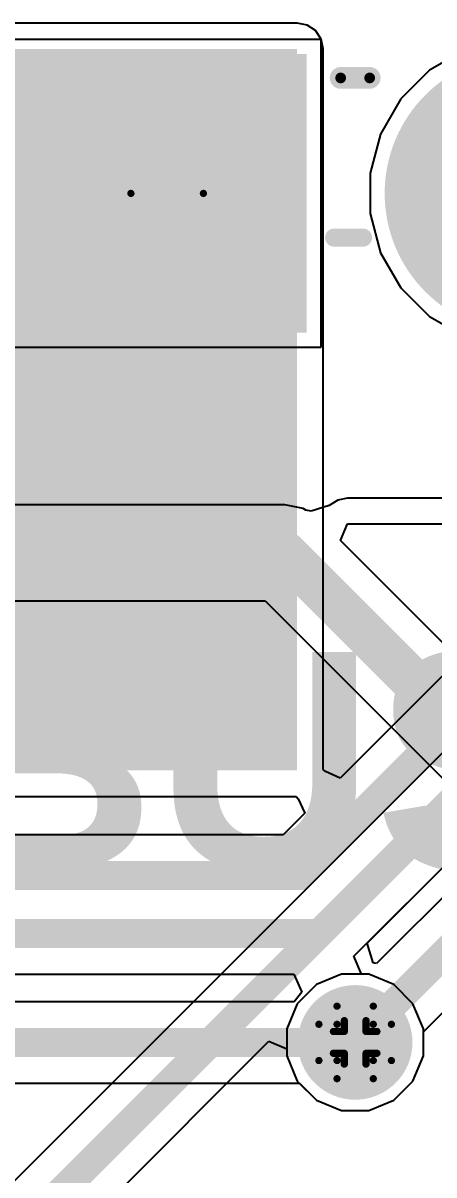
# Model space of a CAD drawing. Header units: inches. Extents: x -0.1 to 17.9, y -0.8 to 4.8.
# Drawn here: x 3.1184 to 3.2317, y 3.3654 to 3.6831 of the extents above; entities that cross this region are included whole.
import ezdxf

# ---------------------------------------------------------------- set-up
doc = ezdxf.new("R2010")
doc.units = ezdxf.units.IN
doc.header["$MEASUREMENT"] = 0
for name, color, linetype in [('Bottom Layer 1', 5, 'Continuous'), ('Bottom Solder', 6, 'Continuous'), ('Drill Drawing', 1, 'Continuous'), ('GND+Signal', 16, 'Continuous'), ('Multi-Layer', 9, 'Continuous'), ('Pad Holes', 156, 'Continuous'), ('PWR+Signal', 76, 'Continuous'), ('Top 3D Body', 56, 'Continuous'), ('Top Layer 1', 1, 'Continuous'), ('Top Overlay', 2, 'Continuous'), ('Top Solder', 216, 'Continuous'), ('Via Holes', 16, 'Continuous')]:
    doc.layers.add(name, color=color, linetype=linetype)
doc.styles.add('Arial_Bold', font='', dxfattribs={"height": 0.2})
doc.styles.get('Arial_Bold').set_extended_font_data('Arial', bold=True)

# ---------------------------------------------------------------- blocks, each defined once
blk = doc.blocks.new('1053141310_199')
at = {"layer": 'Bottom Layer 1'}
h = blk.add_hatch(color=5, dxfattribs=at)
edge = h.paths.add_edge_path()
edge.add_arc((0.09843, 0.19055), 0.03543, 0, 360)
blk.add_hatch(color=5, dxfattribs=at).paths.add_polyline_path([(0.16142, 0.22598), (0.23228, 0.22598), (0.23228, 0.15512), (0.16142, 0.15512)])
at = {"layer": 'Bottom Solder'}
h = blk.add_hatch(color=6, dxfattribs=at)
edge = h.paths.add_edge_path()
edge.add_arc((0.09843, 0.19055), 0.03843, 0, 360)
blk.add_hatch(color=6, dxfattribs=at).paths.add_polyline_path([(0.15842, 0.22898), (0.23528, 0.22898), (0.23528, 0.15212), (0.15842, 0.15212)])
at = {"layer": 'GND+Signal'}
h = blk.add_hatch(color=16, dxfattribs=at)
edge = h.paths.add_edge_path()
edge.add_arc((0.09843, 0.19055), 0.03543, 0, 360)
blk.add_hatch(color=16, dxfattribs=at).paths.add_polyline_path([(0.16142, 0.22598), (0.23228, 0.22598), (0.23228, 0.15512), (0.16142, 0.15512)])
at = {"layer": 'Multi-Layer'}
h = blk.add_hatch(color=9, dxfattribs=at)
edge = h.paths.add_edge_path()
edge.add_arc((0.09843, 0.19055), 0.03543, 0, 360)
blk.add_hatch(color=9, dxfattribs=at).paths.add_polyline_path([(0.16142, 0.22598), (0.23228, 0.22598), (0.23228, 0.15512), (0.16142, 0.15512)])
at = {"layer": 'Pad Holes'}
h = blk.add_hatch(color=7, dxfattribs=at)
edge = h.paths.add_edge_path()
edge.add_arc((0.19685, 0.19055), 0.02362, 0, 360)
at = {"layer": 'PWR+Signal'}
h = blk.add_hatch(color=76, dxfattribs=at)
edge = h.paths.add_edge_path()
edge.add_arc((0.09843, 0.19055), 0.03543, 0, 360)
blk.add_hatch(color=76, dxfattribs=at).paths.add_polyline_path([(0.16142, 0.22598), (0.23228, 0.22598), (0.23228, 0.15512), (0.16142, 0.15512)])
at = {"layer": 'Top Layer 1'}
h = blk.add_hatch(color=1, dxfattribs=at)
edge = h.paths.add_edge_path()
edge.add_arc((0.09843, 0.19055), 0.03543, 0, 360)
blk.add_hatch(color=1, dxfattribs=at).paths.add_polyline_path([(0.16142, 0.22598), (0.23228, 0.22598), (0.23228, 0.15512), (0.16142, 0.15512)])
at = {"layer": 'Top Solder'}
h = blk.add_hatch(color=216, dxfattribs=at)
edge = h.paths.add_edge_path()
edge.add_arc((0.09843, 0.19055), 0.03843, 0, 360)
blk.add_hatch(color=216, dxfattribs=at).paths.add_polyline_path([(0.15842, 0.22898), (0.23528, 0.22898), (0.23528, 0.15212), (0.15842, 0.15212)])
at = {"layer": 'Top Overlay'}
blk.add_lwpolyline([(0.15079, 0.20275, 0.005, 0.005, 0), (0.14284, 0.20275, 0.005, 0.005, 0)], format="xyseb", dxfattribs=at)
for points in [[(0.14159, 0.20275, 0.0025, 0.0025, 1), (0.14409, 0.20275, 0.0025, 0.0025, 1)], [(0.14954, 0.20275, 0.0025, 0.0025, 1), (0.15204, 0.20275, 0.0025, 0.0025, 1)]]:
    blk.add_lwpolyline(points, format="xyseb", close=True, dxfattribs=at)

msp = doc.modelspace()

# ---------------------------------------------------------------- hatches: boundary and pattern name
at = {"layer": 'Bottom Layer 1'}
msp.add_hatch(color=5, dxfattribs=at).paths.add_polyline_path([(2.913, 3.477), (3.194, 3.477), (3.194, 3.676), (2.913, 3.676)])
h = msp.add_hatch(color=5, dxfattribs=at)
edge = h.paths.add_edge_path()
edge.add_arc((3.21, 3.402), 0.01181, 0, 360)
at = {"layer": 'Bottom Solder'}
h = msp.add_hatch(color=6, dxfattribs=at)
edge = h.paths.add_edge_path()
edge.add_arc((3.21, 3.402), 0.01581, 0, 360)
at = {"layer": 'GND+Signal'}
h = msp.add_hatch(color=16, dxfattribs=at)
edge = h.paths.add_edge_path()
edge.add_arc((3.21, 3.402), 0.01181, 0, 360)
at = {"layer": 'Pad Holes'}
h = msp.add_hatch(color=7, dxfattribs=at)
edge = h.paths.add_edge_path()
edge.add_arc((3.206, 3.668), 0.0015, 0, 360)
h = msp.add_hatch(color=7, dxfattribs=at)
edge = h.paths.add_edge_path()
edge.add_arc((3.214, 3.668), 0.0015, 0, 360)
at = {"layer": 'PWR+Signal'}
h = msp.add_hatch(color=76, dxfattribs=at)
edge = h.paths.add_edge_path()
edge.add_arc((3.21, 3.402), 0.01181, 0, 360)
at = {"layer": 'Top 3D Body'}
h = msp.add_hatch(color=56, dxfattribs=at)
edge = h.paths.add_edge_path()
edge.add_arc((3.206, 3.668), 0.0015, 0, 360)
h = msp.add_hatch(color=56, dxfattribs=at)
edge = h.paths.add_edge_path()
edge.add_arc((3.214, 3.668), 0.0015, 0, 360)
at = {"layer": 'Top Layer 1'}
h = msp.add_hatch(color=1, dxfattribs=at)
edge = h.paths.add_edge_path()
edge.add_arc((3.21, 3.402), 0.01181, 0, 360)
at = {"layer": 'Via Holes'}
h = msp.add_hatch(color=7, dxfattribs=at)
edge = h.paths.add_edge_path()
edge.add_arc((3.21, 3.402), 0.00591, 0, 360)

# ---------------------------------------------------------------- linework, layer by layer
at = {"layer": 'Bottom Layer 1'}
for p, q in [((3.194, 3.68314), (2.913, 3.68314)), ((3.19673, 3.68259), (3.194, 3.68314)), ((3.19905, 3.68105), (3.19673, 3.68259)), ((3.20059, 3.67873), (3.19905, 3.68105)), ((3.20114, 3.676), (3.20059, 3.67873)), ((3.20114, 3.47728), (3.20114, 3.676)), ((3.2402, 3.6757), (3.23052, 3.67011)), ((3.23052, 3.67011), (3.22262, 3.66221)), ((3.22262, 3.66221), (3.21703, 3.65253)), ((3.21703, 3.65253), (3.21414, 3.64174)), ((3.21414, 3.64174), (3.21414, 3.63057)), ((3.21414, 3.63057), (3.21703, 3.61978)), ((3.21703, 3.61978), (3.22262, 3.6101)), ((3.22262, 3.6101), (3.23052, 3.6022)), ((3.23052, 3.6022), (3.2402, 3.59661)), ((3.24186, 3.51093), (3.20582, 3.47489)), ((3.20178, 3.47671), (3.20114, 3.47728)), ((3.20582, 3.47489), (3.20178, 3.47671)), ((2.913, 3.46986), (3.19372, 3.46986)), ((3.19372, 3.46986), (3.19429, 3.46922)), ((3.19429, 3.46922), (3.19611, 3.46518)), ((3.19611, 3.46518), (3.19014, 3.45922)), ((3.20967, 3.42581), (3.24918, 3.46532)), ((3.19014, 3.45922), (2.67637, 3.45922)), ((3.21174, 3.42081), (3.20967, 3.42581)), ((2.68765, 3.42078), (3.19304, 3.42078)), ((3.19304, 3.42078), (3.19526, 3.41585)), ((3.21374, 3.42081), (3.21174, 3.42081)), ((3.22066, 3.41795), (3.21374, 3.42081)), ((3.19526, 3.41585), (3.19322, 3.41322)), ((3.22595, 3.41266), (3.22066, 3.41795)), ((3.19322, 3.41322), (2.751, 3.41322)), ((3.22881, 3.40574), (3.22595, 3.41266)), ((3.22881, 3.39826), (3.22881, 3.40574)), ((3.22595, 3.39134), (3.22881, 3.39826)), ((2.75565, 3.39078), (3.19461, 3.39078)), ((3.19461, 3.39078), (3.19934, 3.38605)), ((3.22066, 3.38605), (3.22595, 3.39134)), ((3.19934, 3.38605), (3.20626, 3.38319)), ((3.21374, 3.38319), (3.22066, 3.38605)), ((3.20626, 3.38319), (3.21374, 3.38319))]:
    msp.add_line(p, q, dxfattribs=at)
for points in [[(3.19479, 3.448, 0.008, 0.008, 0), (3.24979, 3.503, 0.008, 0.008, 0)], [(3.2, 3.432, 0.008, 0.008, 0), (3.256, 3.488, 0.008, 0.008, 0)], [(2.67637, 3.448, 0.008, 0.008, 0), (3.19479, 3.448, 0.008, 0.008, 0)], [(2.683, 3.432, 0.008, 0.008, 0), (3.2, 3.432, 0.008, 0.008, 0)], [(2.751, 3.402, 0.008, 0.008, 0), (3.21, 3.402, 0.008, 0.008, 0)]]:
    msp.add_lwpolyline(points, format="xyseb", dxfattribs=at)
for points in [[(3.19279, 3.448, 0.004, 0.004, 1), (3.19679, 3.448, 0.004, 0.004, 1)], [(3.19279, 3.448, 0.004, 0.004, 1), (3.19679, 3.448, 0.004, 0.004, 1)], [(3.198, 3.432, 0.004, 0.004, 1), (3.202, 3.432, 0.004, 0.004, 1)], [(3.198, 3.432, 0.004, 0.004, 1), (3.202, 3.432, 0.004, 0.004, 1)], [(3.208, 3.402, 0.004, 0.004, 1), (3.212, 3.402, 0.004, 0.004, 1)]]:
    msp.add_lwpolyline(points, format="xyseb", close=True, dxfattribs=at)
at = {"layer": 'Drill Drawing'}
for points in [[(3.16815, 3.63615, 0.002, 0.002, 1), (3.14815, 3.63615, 0.002, 0.002, 1)], [(3.14765, 3.63615, 0.001, 0.001, 1), (3.14865, 3.63615, 0.001, 0.001, 1)], [(3.16765, 3.63615, 0.001, 0.001, 1), (3.16865, 3.63615, 0.001, 0.001, 1)], [(3.2045, 3.412, 0.001, 0.001, 1), (3.2055, 3.412, 0.001, 0.001, 1)], [(3.2045, 3.412, 0.001, 0.001, 1), (3.2055, 3.412, 0.001, 0.001, 1)], [(3.2145, 3.412, 0.001, 0.001, 1), (3.2155, 3.412, 0.001, 0.001, 1)], [(3.2145, 3.412, 0.001, 0.001, 1), (3.2155, 3.412, 0.001, 0.001, 1)], [(3.2065, 3.408, 0.001, 0.001, 1), (3.2075, 3.408, 0.001, 0.001, 1)], [(3.2065, 3.408, 0.001, 0.001, 1), (3.2075, 3.408, 0.001, 0.001, 1)], [(3.2125, 3.408, 0.001, 0.001, 1), (3.2135, 3.408, 0.001, 0.001, 1)], [(3.2125, 3.408, 0.001, 0.001, 1), (3.2135, 3.408, 0.001, 0.001, 1)], [(3.1995, 3.407, 0.001, 0.001, 1), (3.2005, 3.407, 0.001, 0.001, 1)], [(3.1995, 3.407, 0.001, 0.001, 1), (3.2005, 3.407, 0.001, 0.001, 1)], [(3.2035, 3.405, 0.001, 0.001, 1), (3.2045, 3.405, 0.001, 0.001, 1)], [(3.2035, 3.405, 0.001, 0.001, 1), (3.2045, 3.405, 0.001, 0.001, 1)], [(3.2045, 3.407, 0.001, 0.001, 1), (3.2055, 3.407, 0.001, 0.001, 1)], [(3.2045, 3.407, 0.001, 0.001, 1), (3.2055, 3.407, 0.001, 0.001, 1)], [(3.2065, 3.405, 0.001, 0.001, 1), (3.2075, 3.405, 0.001, 0.001, 1)], [(3.2065, 3.405, 0.001, 0.001, 1), (3.2075, 3.405, 0.001, 0.001, 1)], [(3.2125, 3.405, 0.001, 0.001, 1), (3.2135, 3.405, 0.001, 0.001, 1)], [(3.2125, 3.405, 0.001, 0.001, 1), (3.2135, 3.405, 0.001, 0.001, 1)], [(3.2145, 3.407, 0.001, 0.001, 1), (3.2155, 3.407, 0.001, 0.001, 1)], [(3.2145, 3.407, 0.001, 0.001, 1), (3.2155, 3.407, 0.001, 0.001, 1)], [(3.2155, 3.405, 0.001, 0.001, 1), (3.2165, 3.405, 0.001, 0.001, 1)], [(3.2155, 3.405, 0.001, 0.001, 1), (3.2165, 3.405, 0.001, 0.001, 1)], [(3.2195, 3.407, 0.001, 0.001, 1), (3.2205, 3.407, 0.001, 0.001, 1)], [(3.2195, 3.407, 0.001, 0.001, 1), (3.2205, 3.407, 0.001, 0.001, 1)], [(3.2035, 3.399, 0.001, 0.001, 1), (3.2045, 3.399, 0.001, 0.001, 1)], [(3.2035, 3.399, 0.001, 0.001, 1), (3.2045, 3.399, 0.001, 0.001, 1)], [(3.2065, 3.399, 0.001, 0.001, 1), (3.2075, 3.399, 0.001, 0.001, 1)], [(3.2065, 3.399, 0.001, 0.001, 1), (3.2075, 3.399, 0.001, 0.001, 1)], [(3.2125, 3.399, 0.001, 0.001, 1), (3.2135, 3.399, 0.001, 0.001, 1)], [(3.2125, 3.399, 0.001, 0.001, 1), (3.2135, 3.399, 0.001, 0.001, 1)], [(3.2155, 3.399, 0.001, 0.001, 1), (3.2165, 3.399, 0.001, 0.001, 1)], [(3.2155, 3.399, 0.001, 0.001, 1), (3.2165, 3.399, 0.001, 0.001, 1)], [(3.1995, 3.397, 0.001, 0.001, 1), (3.2005, 3.397, 0.001, 0.001, 1)], [(3.1995, 3.397, 0.001, 0.001, 1), (3.2005, 3.397, 0.001, 0.001, 1)], [(3.2045, 3.397, 0.001, 0.001, 1), (3.2055, 3.397, 0.001, 0.001, 1)], [(3.2045, 3.397, 0.001, 0.001, 1), (3.2055, 3.397, 0.001, 0.001, 1)], [(3.2065, 3.396, 0.001, 0.001, 1), (3.2075, 3.396, 0.001, 0.001, 1)], [(3.2065, 3.396, 0.001, 0.001, 1), (3.2075, 3.396, 0.001, 0.001, 1)], [(3.2125, 3.396, 0.001, 0.001, 1), (3.2135, 3.396, 0.001, 0.001, 1)], [(3.2125, 3.396, 0.001, 0.001, 1), (3.2135, 3.396, 0.001, 0.001, 1)], [(3.2145, 3.397, 0.001, 0.001, 1), (3.2155, 3.397, 0.001, 0.001, 1)], [(3.2145, 3.397, 0.001, 0.001, 1), (3.2155, 3.397, 0.001, 0.001, 1)], [(3.2195, 3.397, 0.001, 0.001, 1), (3.2205, 3.397, 0.001, 0.001, 1)], [(3.2195, 3.397, 0.001, 0.001, 1), (3.2205, 3.397, 0.001, 0.001, 1)], [(3.2045, 3.392, 0.001, 0.001, 1), (3.2055, 3.392, 0.001, 0.001, 1)], [(3.2045, 3.392, 0.001, 0.001, 1), (3.2055, 3.392, 0.001, 0.001, 1)], [(3.2145, 3.392, 0.001, 0.001, 1), (3.2155, 3.392, 0.001, 0.001, 1)], [(3.2145, 3.392, 0.001, 0.001, 1), (3.2155, 3.392, 0.001, 0.001, 1)]]:
    msp.add_lwpolyline(points, format="xyseb", close=True, dxfattribs=at)
for points in [[(3.205, 3.407, 0.002, 0.002, 0), (3.205, 3.412, 0.002, 0.002, 0)], [(3.205, 3.412, 0.002, 0.002, 0), (3.215, 3.412, 0.002, 0.002, 0)], [(3.215, 3.407, 0.002, 0.002, 0), (3.215, 3.412, 0.002, 0.002, 0)], [(3.207, 3.405, 0.002, 0.002, 0), (3.207, 3.408, 0.002, 0.002, 0)], [(3.207, 3.408, 0.002, 0.002, 0), (3.213, 3.408, 0.002, 0.002, 0)], [(3.213, 3.405, 0.002, 0.002, 0), (3.213, 3.408, 0.002, 0.002, 0)], [(3.2, 3.397, 0.002, 0.002, 0), (3.2, 3.407, 0.002, 0.002, 0)], [(3.2, 3.407, 0.002, 0.002, 0), (3.205, 3.407, 0.002, 0.002, 0)], [(3.204, 3.399, 0.002, 0.002, 0), (3.204, 3.405, 0.002, 0.002, 0)], [(3.204, 3.405, 0.002, 0.002, 0), (3.207, 3.405, 0.002, 0.002, 0)], [(3.213, 3.405, 0.002, 0.002, 0), (3.216, 3.405, 0.002, 0.002, 0)], [(3.215, 3.407, 0.002, 0.002, 0), (3.22, 3.407, 0.002, 0.002, 0)], [(3.216, 3.399, 0.002, 0.002, 0), (3.216, 3.405, 0.002, 0.002, 0)], [(3.22, 3.397, 0.002, 0.002, 0), (3.22, 3.407, 0.002, 0.002, 0)], [(3.204, 3.399, 0.002, 0.002, 0), (3.207, 3.399, 0.002, 0.002, 0)], [(3.207, 3.396, 0.002, 0.002, 0), (3.207, 3.399, 0.002, 0.002, 0)], [(3.213, 3.399, 0.002, 0.002, 0), (3.216, 3.399, 0.002, 0.002, 0)], [(3.213, 3.396, 0.002, 0.002, 0), (3.213, 3.399, 0.002, 0.002, 0)], [(3.2, 3.397, 0.002, 0.002, 0), (3.205, 3.397, 0.002, 0.002, 0)], [(3.205, 3.392, 0.002, 0.002, 0), (3.205, 3.397, 0.002, 0.002, 0)], [(3.207, 3.396, 0.002, 0.002, 0), (3.213, 3.396, 0.002, 0.002, 0)], [(3.215, 3.397, 0.002, 0.002, 0), (3.22, 3.397, 0.002, 0.002, 0)], [(3.215, 3.392, 0.002, 0.002, 0), (3.215, 3.397, 0.002, 0.002, 0)], [(3.205, 3.392, 0.002, 0.002, 0), (3.215, 3.392, 0.002, 0.002, 0)]]:
    msp.add_lwpolyline(points, format="xyseb", dxfattribs=at)
at = {"layer": 'GND+Signal'}
for p, q in [((3.20058, 3.67859), (3.11572, 3.67859)), ((3.20058, 3.59372), (3.20058, 3.67859)), ((3.2402, 3.6757), (3.23052, 3.67011)), ((3.23052, 3.67011), (3.22262, 3.66221)), ((3.22262, 3.66221), (3.21703, 3.65253)), ((3.21703, 3.65253), (3.21414, 3.64174)), ((3.21414, 3.64174), (3.21414, 3.63057)), ((3.21414, 3.63057), (3.21703, 3.61978)), ((3.21703, 3.61978), (3.22262, 3.6101)), ((3.22262, 3.6101), (3.23052, 3.6022)), ((3.23052, 3.6022), (3.2402, 3.59661)), ((3.11572, 3.59372), (3.20058, 3.59372)), ((3.20626, 3.42081), (3.19934, 3.41795)), ((3.21374, 3.42081), (3.20626, 3.42081)), ((3.22066, 3.41795), (3.21374, 3.42081)), ((3.19934, 3.41795), (3.19405, 3.41266)), ((3.22595, 3.41266), (3.22066, 3.41795)), ((3.19405, 3.41266), (3.19119, 3.40574)), ((3.22881, 3.40574), (3.22595, 3.41266)), ((3.19119, 3.40574), (3.19119, 3.39826)), ((3.22881, 3.39826), (3.22881, 3.40574)), ((3.19119, 3.39826), (3.19405, 3.39134)), ((3.22595, 3.39134), (3.22881, 3.39826)), ((3.19405, 3.39134), (3.19934, 3.38605)), ((3.22066, 3.38605), (3.22595, 3.39134)), ((3.19934, 3.38605), (3.20626, 3.38319)), ((3.21374, 3.38319), (3.22066, 3.38605)), ((3.20626, 3.38319), (3.21374, 3.38319))]:
    msp.add_line(p, q, dxfattribs=at)
at = {"layer": 'PWR+Signal'}
for p, q in [((3.20058, 3.67859), (3.11572, 3.67859)), ((3.20058, 3.59372), (3.20058, 3.67859)), ((3.2402, 3.6757), (3.23052, 3.67011)), ((3.23052, 3.67011), (3.22262, 3.66221)), ((3.22262, 3.66221), (3.21703, 3.65253)), ((3.21703, 3.65253), (3.21414, 3.64174)), ((3.21414, 3.64174), (3.21414, 3.63057)), ((3.21414, 3.63057), (3.21703, 3.61978)), ((3.21703, 3.61978), (3.22262, 3.6101)), ((3.22262, 3.6101), (3.23052, 3.6022)), ((3.23052, 3.6022), (3.2402, 3.59661)), ((3.11572, 3.59372), (3.20058, 3.59372)), ((3.20791, 3.55214), (3.20518, 3.55159)), ((3.556, 3.55214), (3.20791, 3.55214)), ((3.19063, 3.55025), (3.05443, 3.55025)), ((3.1957, 3.54925), (3.19063, 3.55025)), ((3.19635, 3.54881), (3.1957, 3.54925)), ((3.19783, 3.54849), (3.19635, 3.54881)), ((3.20286, 3.55005), (3.19783, 3.54849)), ((3.20518, 3.55159), (3.20286, 3.55005)), ((3.206, 3.54038), (3.20791, 3.545)), ((3.20791, 3.545), (3.556, 3.545)), ((3.31042, 3.43596), (3.206, 3.54038)), ((3.05443, 3.52375), (3.18514, 3.52375)), ((3.18514, 3.52375), (3.29167, 3.41721)), ((3.20626, 3.42081), (3.19934, 3.41795)), ((3.21374, 3.42081), (3.20626, 3.42081)), ((3.22066, 3.41795), (3.21374, 3.42081)), ((3.19934, 3.41795), (3.19405, 3.41266)), ((3.22595, 3.41266), (3.22066, 3.41795)), ((3.19405, 3.41266), (3.19119, 3.40574)), ((3.22881, 3.40574), (3.22595, 3.41266)), ((3.19119, 3.40574), (3.19119, 3.39826)), ((3.22881, 3.39826), (3.22881, 3.40574)), ((3.19119, 3.39826), (3.19405, 3.39134)), ((3.22595, 3.39134), (3.22881, 3.39826)), ((3.19405, 3.39134), (3.19934, 3.38605)), ((3.22066, 3.38605), (3.22595, 3.39134)), ((3.19934, 3.38605), (3.20626, 3.38319)), ((3.21374, 3.38319), (3.22066, 3.38605)), ((3.20626, 3.38319), (3.21374, 3.38319))]:
    msp.add_line(p, q, dxfattribs=at)
for points in [[(3.012, 3.537, 0.012, 0.012, 0), (3.19063, 3.537, 0.012, 0.012, 0)], [(3.19063, 3.537, 0.012, 0.012, 0), (3.31048, 3.41715, 0.012, 0.012, 0)]]:
    msp.add_lwpolyline(points, format="xyseb", dxfattribs=at)
msp.add_lwpolyline([(3.18763, 3.537, 0.006, 0.006, 1), (3.19363, 3.537, 0.006, 0.006, 1)], format="xyseb", close=True, dxfattribs=at)
msp.add_lwpolyline([(3.18763, 3.537, 0.006, 0.006, 1), (3.19363, 3.537, 0.006, 0.006, 1)], format="xyseb", close=True, dxfattribs=at)
at = {"layer": 'Top 3D Body'}
msp.add_lwpolyline([(3.206, 3.668, 0.006, 0.006, 0), (3.214, 3.668, 0.006, 0.006, 0)], format="xyseb", dxfattribs=at)
for points in [[(3.2045, 3.668, 0.003, 0.003, 1), (3.2075, 3.668, 0.003, 0.003, 1)], [(3.2125, 3.668, 0.003, 0.003, 1), (3.2155, 3.668, 0.003, 0.003, 1)]]:
    msp.add_lwpolyline(points, format="xyseb", close=True, dxfattribs=at)
at = {"layer": 'Top Layer 1'}
for p, q in [((3.20058, 3.67859), (3.11572, 3.67859)), ((3.20058, 3.59372), (3.20058, 3.67859)), ((3.2402, 3.6757), (3.23052, 3.67011)), ((3.23052, 3.67011), (3.22262, 3.66221)), ((3.22262, 3.66221), (3.21703, 3.65253)), ((3.21703, 3.65253), (3.21414, 3.64174)), ((3.21414, 3.64174), (3.21414, 3.63057)), ((3.21414, 3.63057), (3.21703, 3.61978)), ((3.21703, 3.61978), (3.22262, 3.6101)), ((3.22262, 3.6101), (3.23052, 3.6022)), ((3.23052, 3.6022), (3.2402, 3.59661)), ((3.11572, 3.59372), (3.20058, 3.59372)), ((3.32407, 3.57193), (2.89335, 3.14122)), ((3.21327, 3.42941), (3.33665, 3.55278)), ((3.30587, 3.51373), (3.21592, 3.42378)), ((3.22881, 3.40495), (3.31844, 3.49458)), ((3.21492, 3.42398), (3.21327, 3.42941)), ((3.21592, 3.42378), (3.21492, 3.42398)), ((3.22881, 3.39826), (3.22881, 3.40495)), ((2.90593, 3.12207), (3.18619, 3.40233)), ((3.18619, 3.40233), (3.19119, 3.40026)), ((3.19119, 3.40026), (3.19119, 3.39826)), ((3.19119, 3.39826), (3.19405, 3.39134)), ((3.22595, 3.39134), (3.22881, 3.39826)), ((3.19405, 3.39134), (3.19934, 3.38605)), ((3.22066, 3.38605), (3.22595, 3.39134)), ((3.19934, 3.38605), (3.20626, 3.38319)), ((3.21374, 3.38319), (3.22066, 3.38605)), ((3.20626, 3.38319), (3.21374, 3.38319))]:
    msp.add_line(p, q, dxfattribs=at)
for points in [[(2.898, 3.13, 0.008, 0.008, 0), (3.332, 3.564, 0.008, 0.008, 0)], [(3.21, 3.402, 0.008, 0.008, 0), (3.3138, 3.5058, 0.008, 0.008, 0)]]:
    msp.add_lwpolyline(points, format="xyseb", dxfattribs=at)
msp.add_lwpolyline([(3.208, 3.402, 0.004, 0.004, 1), (3.212, 3.402, 0.004, 0.004, 1)], format="xyseb", close=True, dxfattribs=at)

# ---------------------------------------------------------------- block references
at = {"rotation": 180}
msp.add_blockref('1053141310_199', (3.355, 3.82671), dxfattribs=at)

# ---------------------------------------------------------------- texts
at = {"layer": 'Top Overlay', "style": 'Arial_Bold'}
msp.add_text('PCVBUS', height=0.06, dxfattribs=at).set_placement((2.922, 3.4497))

doc.saveas('drawing.dxf')
